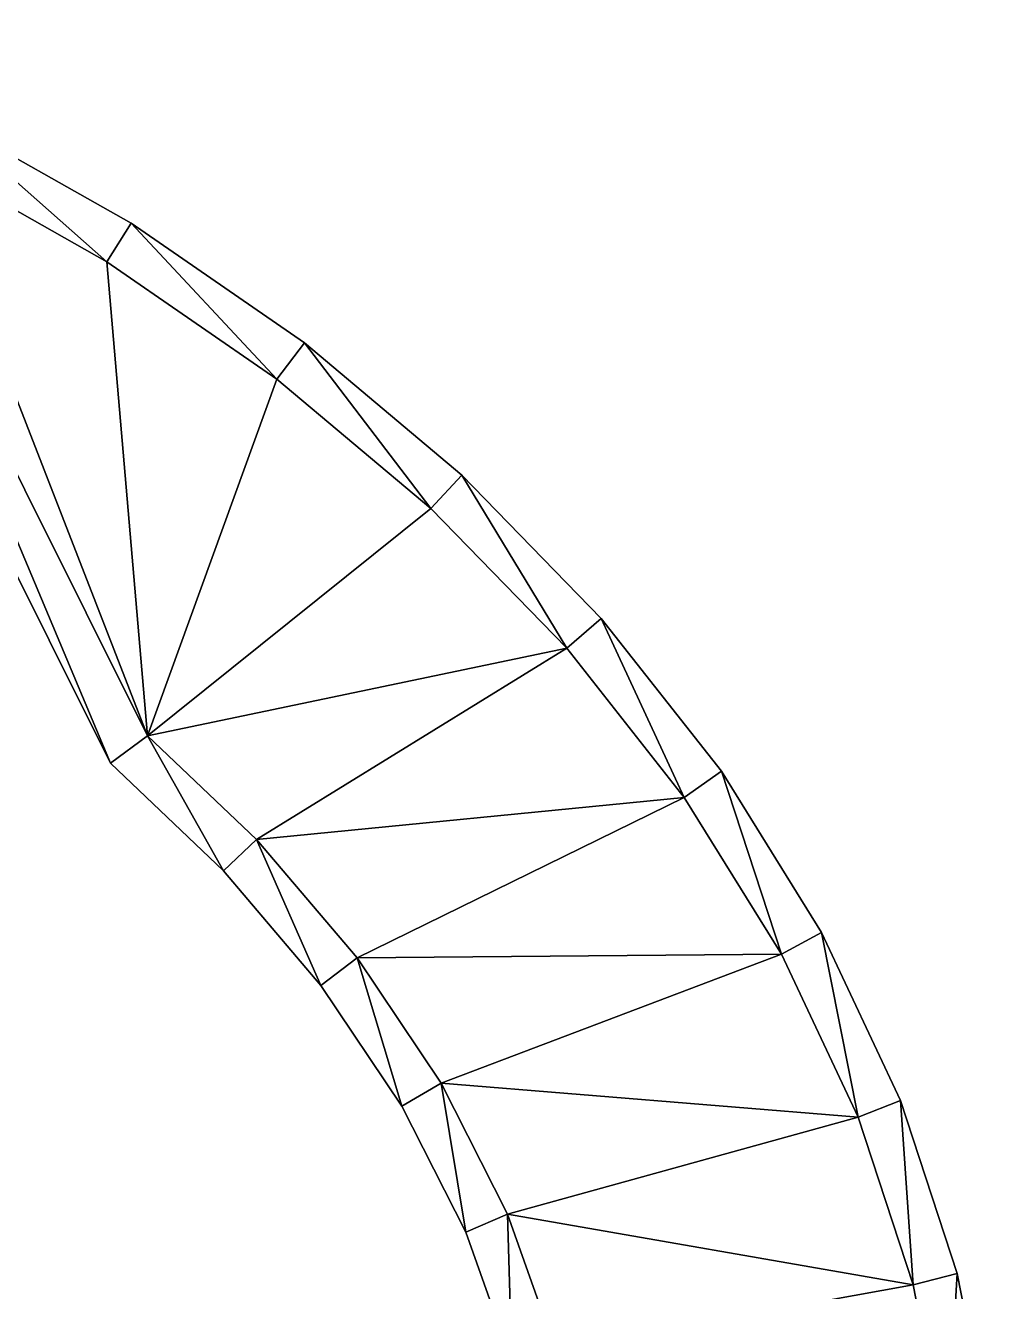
# Model space of a CAD drawing. Extents: x -5.2 to 5.3, y -3.2 to 4.2.
# Drawn here: x 3.198 to 5.325, y 1.24 to 4.028 of the extents above; entities that cross this region are included whole.
import ezdxf

# ---------------------------------------------------------------- set-up
doc = ezdxf.new("R2010")
doc.units = 0

msp = doc.modelspace()

# ---------------------------------------------------------------- linework, layer by layer
for points in [[(2.574833, 4.027685, 0.5), (2.574833, 4.027685, 0.5), (3.385294, 2.40318, -0.5), (3.385294, 2.40318, 0.5)], [(2.574833, 4.027685, 0.5), (2.574833, 4.027685, 0.5), (2.574833, 4.027685, -0.5), (3.385294, 2.40318, -0.5)], [(2.790589, 3.819222, 0.6), (2.790589, 3.819222, 0.6), (2.574833, 4.027685, 0.5), (3.385294, 2.40318, 0.5)], [(2.574833, 4.027685, -0.5), (2.574833, 4.027685, -0.5), (2.790589, 3.819222, -0.6), (3.385294, 2.40318, -0.5)], [(2.971292, 3.736701, 0.6), (2.971292, 3.736701, 0.6), (2.790589, 3.819222, 0.6), (3.466945, 2.463521, 0.6)], [(2.790589, 3.819222, -0.6), (2.790589, 3.819222, -0.6), (2.971292, 3.736701, -0.6), (3.466945, 2.463521, -0.6)], [(3.466945, 2.463521, 0.6), (3.466945, 2.463521, 0.6), (2.790589, 3.819222, 0.6), (3.385294, 2.40318, 0.5)], [(2.790589, 3.819222, -0.6), (2.790589, 3.819222, -0.6), (3.466945, 2.463521, -0.6), (3.385294, 2.40318, -0.5)], [(3.016744, 3.825878, 0.5), (3.016744, 3.825878, 0.5), (2.971292, 3.736701, 0.6), (3.377448, 3.507196, 0.6)], [(2.971292, 3.736701, -0.6), (2.971292, 3.736701, -0.6), (3.016744, 3.825878, -0.5), (3.377448, 3.507196, -0.6)], [(3.430565, 3.592042, -0.5), (3.430565, 3.592042, -0.5), (3.016744, 3.825878, 0.5), (3.430565, 3.592042, 0.5)], [(3.016744, 3.825878, -0.5), (3.016744, 3.825878, -0.5), (3.016744, 3.825878, 0.5), (3.430565, 3.592042, -0.5)], [(3.430565, 3.592042, 0.5), (3.430565, 3.592042, 0.5), (3.016744, 3.825878, 0.5), (3.377448, 3.507196, 0.6)], [(3.016744, 3.825878, -0.5), (3.016744, 3.825878, -0.5), (3.430565, 3.592042, -0.5), (3.377448, 3.507196, -0.6)], [(3.377448, 3.507196, 0.6), (3.377448, 3.507196, 0.6), (2.971292, 3.736701, 0.6), (3.466945, 2.463521, 0.6)], [(2.971292, 3.736701, -0.6), (2.971292, 3.736701, -0.6), (3.377448, 3.507196, -0.6), (3.466945, 2.463521, -0.6)], [(3.430565, 3.592042, 0.5), (3.430565, 3.592042, 0.5), (3.377448, 3.507196, 0.6), (3.751589, 3.248832, 0.6)], [(3.377448, 3.507196, -0.6), (3.377448, 3.507196, -0.6), (3.430565, 3.592042, -0.5), (3.751589, 3.248832, -0.6)], [(3.81231, 3.328427, -0.5), (3.81231, 3.328427, -0.5), (3.430565, 3.592042, 0.5), (3.81231, 3.328427, 0.5)], [(3.430565, 3.592042, -0.5), (3.430565, 3.592042, -0.5), (3.430565, 3.592042, 0.5), (3.81231, 3.328427, -0.5)], [(3.81231, 3.328427, 0.5), (3.81231, 3.328427, 0.5), (3.430565, 3.592042, 0.5), (3.751589, 3.248832, 0.6)], [(3.430565, 3.592042, -0.5), (3.430565, 3.592042, -0.5), (3.81231, 3.328427, -0.5), (3.751589, 3.248832, -0.6)], [(3.751589, 3.248832, 0.6), (3.751589, 3.248832, 0.6), (3.377448, 3.507196, 0.6), (3.466945, 2.463521, 0.6)], [(3.377448, 3.507196, -0.6), (3.377448, 3.507196, -0.6), (3.751589, 3.248832, -0.6), (3.466945, 2.463521, -0.6)], [(3.81231, 3.328427, 0.5), (3.81231, 3.328427, 0.5), (3.751589, 3.248832, 0.6), (4.090133, 2.964241, 0.6)], [(3.751589, 3.248832, -0.6), (3.751589, 3.248832, -0.6), (3.81231, 3.328427, -0.5), (4.090133, 2.964241, -0.6)], [(4.158305, 3.037573, -0.5), (4.158305, 3.037573, -0.5), (3.81231, 3.328427, 0.5), (4.158305, 3.037573, 0.5)], [(3.81231, 3.328427, -0.5), (3.81231, 3.328427, -0.5), (3.81231, 3.328427, 0.5), (4.158305, 3.037573, -0.5)], [(4.158305, 3.037573, 0.5), (4.158305, 3.037573, 0.5), (3.81231, 3.328427, 0.5), (4.090133, 2.964241, 0.6)], [(3.81231, 3.328427, -0.5), (3.81231, 3.328427, -0.5), (4.158305, 3.037573, -0.5), (4.090133, 2.964241, -0.6)], [(4.090133, 2.964241, 0.6), (4.090133, 2.964241, 0.6), (3.751589, 3.248832, 0.6), (3.466945, 2.463521, 0.6)], [(3.751589, 3.248832, -0.6), (3.751589, 3.248832, -0.6), (4.090133, 2.964241, -0.6), (3.466945, 2.463521, -0.6)], [(4.158305, 3.037573, 0.5), (4.158305, 3.037573, 0.5), (4.090133, 2.964241, 0.6), (4.389881, 2.656307, 0.6)], [(4.090133, 2.964241, -0.6), (4.090133, 2.964241, -0.6), (4.158305, 3.037573, -0.5), (4.389881, 2.656307, -0.6)], [(4.465215, 2.722281, -0.5), (4.465215, 2.722281, -0.5), (4.158305, 3.037573, 0.5), (4.465215, 2.722281, 0.5)], [(4.158305, 3.037573, -0.5), (4.158305, 3.037573, -0.5), (4.158305, 3.037573, 0.5), (4.465215, 2.722281, -0.5)], [(4.465215, 2.722281, 0.5), (4.465215, 2.722281, 0.5), (4.158305, 3.037573, 0.5), (4.389881, 2.656307, 0.6)], [(4.158305, 3.037573, -0.5), (4.158305, 3.037573, -0.5), (4.465215, 2.722281, -0.5), (4.389881, 2.656307, -0.6)], [(4.389881, 2.656307, 0.6), (4.389881, 2.656307, 0.6), (4.090133, 2.964241, 0.6), (3.466945, 2.463521, 0.6)], [(4.090133, 2.964241, -0.6), (4.090133, 2.964241, -0.6), (4.389881, 2.656307, -0.6), (3.466945, 2.463521, -0.6)], [(4.465215, 2.722281, 0.5), (4.465215, 2.722281, 0.5), (4.389881, 2.656307, 0.6), (4.648057, 2.328125, 0.6)], [(4.389881, 2.656307, -0.6), (4.389881, 2.656307, -0.6), (4.465215, 2.722281, -0.5), (4.648057, 2.328125, -0.6)], [(4.730087, 2.385587, -0.5), (4.730087, 2.385587, -0.5), (4.465215, 2.722281, 0.5), (4.730087, 2.385587, 0.5)], [(4.465215, 2.722281, -0.5), (4.465215, 2.722281, -0.5), (4.465215, 2.722281, 0.5), (4.730087, 2.385587, -0.5)], [(4.730087, 2.385587, 0.5), (4.730087, 2.385587, 0.5), (4.465215, 2.722281, 0.5), (4.648057, 2.328125, 0.6)], [(4.465215, 2.722281, -0.5), (4.465215, 2.722281, -0.5), (4.730087, 2.385587, -0.5), (4.648057, 2.328125, -0.6)], [(4.389881, 2.656307, 0.6), (4.389881, 2.656307, 0.6), (3.466945, 2.463521, 0.6), (3.706535, 2.235485, 0.6)], [(3.466945, 2.463521, -0.6), (3.466945, 2.463521, -0.6), (4.389881, 2.656307, -0.6), (3.706535, 2.235485, -0.6)], [(4.648057, 2.328125, 0.6), (4.648057, 2.328125, 0.6), (4.389881, 2.656307, 0.6), (3.706535, 2.235485, 0.6)], [(4.389881, 2.656307, -0.6), (4.389881, 2.656307, -0.6), (4.648057, 2.328125, -0.6), (3.706535, 2.235485, -0.6)], [(3.466945, 2.463521, 0.6), (3.466945, 2.463521, 0.6), (3.385294, 2.40318, 0.5), (3.633746, 2.166711, 0.5)], [(3.385294, 2.40318, -0.5), (3.385294, 2.40318, -0.5), (3.466945, 2.463521, -0.6), (3.633746, 2.166711, -0.5)], [(3.706535, 2.235485, 0.6), (3.706535, 2.235485, 0.6), (3.466945, 2.463521, 0.6), (3.633746, 2.166711, 0.5)], [(3.466945, 2.463521, -0.6), (3.466945, 2.463521, -0.6), (3.706535, 2.235485, -0.6), (3.633746, 2.166711, -0.5)], [(3.385294, 2.40318, 0.5), (3.385294, 2.40318, 0.5), (3.633746, 2.166711, -0.5), (3.633746, 2.166711, 0.5)], [(3.385294, 2.40318, 0.5), (3.385294, 2.40318, 0.5), (3.385294, 2.40318, -0.5), (3.633746, 2.166711, -0.5)], [(4.730087, 2.385587, 0.5), (4.730087, 2.385587, 0.5), (4.648057, 2.328125, 0.6), (4.862331, 1.982947, 0.6)], [(4.648057, 2.328125, -0.6), (4.648057, 2.328125, -0.6), (4.730087, 2.385587, -0.5), (4.862331, 1.982947, -0.6)], [(4.950367, 2.030734, -0.5), (4.950367, 2.030734, -0.5), (4.730087, 2.385587, 0.5), (4.950367, 2.030734, 0.5)], [(4.730087, 2.385587, -0.5), (4.730087, 2.385587, -0.5), (4.730087, 2.385587, 0.5), (4.950367, 2.030734, -0.5)], [(4.950367, 2.030734, 0.5), (4.950367, 2.030734, 0.5), (4.730087, 2.385587, 0.5), (4.862331, 1.982947, 0.6)], [(4.730087, 2.385587, -0.5), (4.730087, 2.385587, -0.5), (4.950367, 2.030734, -0.5), (4.862331, 1.982947, -0.6)], [(4.648057, 2.328125, 0.6), (4.648057, 2.328125, 0.6), (3.706535, 2.235485, 0.6), (3.928075, 1.97458, 0.6)], [(3.706535, 2.235485, -0.6), (3.706535, 2.235485, -0.6), (4.648057, 2.328125, -0.6), (3.928075, 1.97458, -0.6)], [(4.862331, 1.982947, 0.6), (4.862331, 1.982947, 0.6), (4.648057, 2.328125, 0.6), (3.928075, 1.97458, 0.6)], [(4.648057, 2.328125, -0.6), (4.648057, 2.328125, -0.6), (4.862331, 1.982947, -0.6), (3.928075, 1.97458, -0.6)], [(3.706535, 2.235485, 0.6), (3.706535, 2.235485, 0.6), (3.633746, 2.166711, 0.5), (3.848166, 1.91419, 0.5)], [(3.633746, 2.166711, -0.5), (3.633746, 2.166711, -0.5), (3.706535, 2.235485, -0.6), (3.848166, 1.91419, -0.5)], [(3.928075, 1.97458, 0.6), (3.928075, 1.97458, 0.6), (3.706535, 2.235485, 0.6), (3.848166, 1.91419, 0.5)], [(3.706535, 2.235485, -0.6), (3.706535, 2.235485, -0.6), (3.928075, 1.97458, -0.6), (3.848166, 1.91419, -0.5)], [(3.633746, 2.166711, 0.5), (3.633746, 2.166711, 0.5), (3.848166, 1.91419, -0.5), (3.848166, 1.91419, 0.5)], [(3.633746, 2.166711, 0.5), (3.633746, 2.166711, 0.5), (3.633746, 2.166711, -0.5), (3.848166, 1.91419, -0.5)], [(4.950367, 2.030734, 0.5), (4.950367, 2.030734, 0.5), (4.862331, 1.982947, 0.6), (5.030837, 1.624133, 0.6)], [(4.862331, 1.982947, -0.6), (4.862331, 1.982947, -0.6), (4.950367, 2.030734, -0.5), (5.030837, 1.624133, -0.6)], [(5.123937, 1.661139, -0.5), (5.123937, 1.661139, -0.5), (4.950367, 2.030734, 0.5), (5.123937, 1.661139, 0.5)], [(4.950367, 2.030734, -0.5), (4.950367, 2.030734, -0.5), (4.950367, 2.030734, 0.5), (5.123937, 1.661139, -0.5)], [(5.123937, 1.661139, 0.5), (5.123937, 1.661139, 0.5), (4.950367, 2.030734, 0.5), (5.030837, 1.624133, 0.6)], [(4.950367, 2.030734, -0.5), (4.950367, 2.030734, -0.5), (5.123937, 1.661139, -0.5), (5.030837, 1.624133, -0.6)], [(4.862331, 1.982947, 0.6), (4.862331, 1.982947, 0.6), (3.928075, 1.97458, 0.6), (4.11294, 1.698674, 0.6)], [(3.928075, 1.97458, -0.6), (3.928075, 1.97458, -0.6), (4.862331, 1.982947, -0.6), (4.11294, 1.698674, -0.6)], [(4.862331, 1.982947, 0.6), (4.862331, 1.982947, 0.6), (4.11294, 1.698674, 0.6), (5.030837, 1.624133, 0.6)], [(4.11294, 1.698674, -0.6), (4.11294, 1.698674, -0.6), (4.862331, 1.982947, -0.6), (5.030837, 1.624133, -0.6)], [(3.928075, 1.97458, 0.6), (3.928075, 1.97458, 0.6), (3.848166, 1.91419, 0.5), (4.026488, 1.64805, 0.5)], [(3.848166, 1.91419, -0.5), (3.848166, 1.91419, -0.5), (3.928075, 1.97458, -0.6), (4.026488, 1.64805, -0.5)], [(4.11294, 1.698674, 0.6), (4.11294, 1.698674, 0.6), (3.928075, 1.97458, 0.6), (4.026488, 1.64805, 0.5)], [(3.928075, 1.97458, -0.6), (3.928075, 1.97458, -0.6), (4.11294, 1.698674, -0.6), (4.026488, 1.64805, -0.5)], [(3.848166, 1.91419, 0.5), (3.848166, 1.91419, 0.5), (4.026488, 1.64805, -0.5), (4.026488, 1.64805, 0.5)], [(3.848166, 1.91419, 0.5), (3.848166, 1.91419, 0.5), (3.848166, 1.91419, -0.5), (4.026488, 1.64805, -0.5)], [(4.11294, 1.698674, 0.6), (4.11294, 1.698674, 0.6), (4.026488, 1.64805, 0.5), (4.166996, 1.370854, 0.5)], [(4.026488, 1.64805, -0.5), (4.026488, 1.64805, -0.5), (4.11294, 1.698674, -0.6), (4.166996, 1.370854, -0.5)], [(5.030837, 1.624133, 0.6), (5.030837, 1.624133, 0.6), (4.11294, 1.698674, 0.6), (4.259093, 1.410343, 0.6)], [(4.11294, 1.698674, -0.6), (4.11294, 1.698674, -0.6), (5.030837, 1.624133, -0.6), (4.259093, 1.410343, -0.6)], [(4.259093, 1.410343, 0.6), (4.259093, 1.410343, 0.6), (4.11294, 1.698674, 0.6), (4.166996, 1.370854, 0.5)], [(4.11294, 1.698674, -0.6), (4.11294, 1.698674, -0.6), (4.259093, 1.410343, -0.6), (4.166996, 1.370854, -0.5)], [(4.026488, 1.64805, 0.5), (4.026488, 1.64805, 0.5), (4.166996, 1.370854, -0.5), (4.166996, 1.370854, 0.5)], [(4.026488, 1.64805, 0.5), (4.026488, 1.64805, 0.5), (4.026488, 1.64805, -0.5), (4.166996, 1.370854, -0.5)], [(5.123937, 1.661139, 0.5), (5.123937, 1.661139, 0.5), (5.030837, 1.624133, 0.6), (5.152165, 1.255091, 0.6)], [(5.030837, 1.624133, -0.6), (5.030837, 1.624133, -0.6), (5.123937, 1.661139, -0.5), (5.152165, 1.255091, -0.6)], [(5.249123, 1.280361, -0.5), (5.249123, 1.280361, -0.5), (5.123937, 1.661139, 0.5), (5.249123, 1.280361, 0.5)], [(5.123937, 1.661139, -0.5), (5.123937, 1.661139, -0.5), (5.123937, 1.661139, 0.5), (5.249123, 1.280361, -0.5)], [(5.249123, 1.280361, 0.5), (5.249123, 1.280361, 0.5), (5.123937, 1.661139, 0.5), (5.152165, 1.255091, 0.6)], [(5.123937, 1.661139, -0.5), (5.123937, 1.661139, -0.5), (5.249123, 1.280361, -0.5), (5.152165, 1.255091, -0.6)], [(5.030837, 1.624133, 0.6), (5.030837, 1.624133, 0.6), (4.259093, 1.410343, 0.6), (5.152165, 1.255091, 0.6)], [(4.259093, 1.410343, -0.6), (4.259093, 1.410343, -0.6), (5.030837, 1.624133, -0.6), (5.152165, 1.255091, -0.6)], [(4.259093, 1.410343, 0.6), (4.259093, 1.410343, 0.6), (4.166996, 1.370854, 0.5), (4.268337, 1.085271, 0.5)], [(4.166996, 1.370854, -0.5), (4.166996, 1.370854, -0.5), (4.259093, 1.410343, -0.6), (4.268337, 1.085271, -0.5)], [(5.152165, 1.255091, 0.6), (5.152165, 1.255091, 0.6), (4.259093, 1.410343, 0.6), (4.364821, 1.112396, 0.6)], [(4.259093, 1.410343, -0.6), (4.259093, 1.410343, -0.6), (5.152165, 1.255091, -0.6), (4.364821, 1.112396, -0.6)], [(4.364821, 1.112396, 0.6), (4.364821, 1.112396, 0.6), (4.259093, 1.410343, 0.6), (4.268337, 1.085271, 0.5)], [(4.259093, 1.410343, -0.6), (4.259093, 1.410343, -0.6), (4.364821, 1.112396, -0.6), (4.268337, 1.085271, -0.5)], [(4.166996, 1.370854, 0.5), (4.166996, 1.370854, 0.5), (4.268337, 1.085271, -0.5), (4.268337, 1.085271, 0.5)], [(4.166996, 1.370854, 0.5), (4.166996, 1.370854, 0.5), (4.166996, 1.370854, -0.5), (4.268337, 1.085271, -0.5)], [(5.152165, 1.255091, 0.6), (5.152165, 1.255091, 0.6), (4.364821, 1.112396, 0.6), (5.225339, 0.879244, 0.6)], [(4.364821, 1.112396, -0.6), (4.364821, 1.112396, -0.6), (5.152165, 1.255091, -0.6), (5.225339, 0.879244, -0.6)], [(5.249123, 1.280361, 0.5), (5.249123, 1.280361, 0.5), (5.152165, 1.255091, 0.6), (5.225339, 0.879244, 0.6)], [(5.152165, 1.255091, -0.6), (5.152165, 1.255091, -0.6), (5.249123, 1.280361, -0.5), (5.225339, 0.879244, -0.6)], [(5.32472, 0.892069, 0.5), (5.32472, 0.892069, 0.5), (5.249123, 1.280361, 0.5), (5.225339, 0.879244, 0.6)], [(5.249123, 1.280361, -0.5), (5.249123, 1.280361, -0.5), (5.32472, 0.892069, -0.5), (5.225339, 0.879244, -0.6)], [(5.32472, 0.892069, -0.5), (5.32472, 0.892069, -0.5), (5.249123, 1.280361, 0.5), (5.32472, 0.892069, 0.5)], [(5.249123, 1.280361, -0.5), (5.249123, 1.280361, -0.5), (5.249123, 1.280361, 0.5), (5.32472, 0.892069, -0.5)]]:
    msp.add_3dface(points)

doc.saveas('drawing.dxf')
